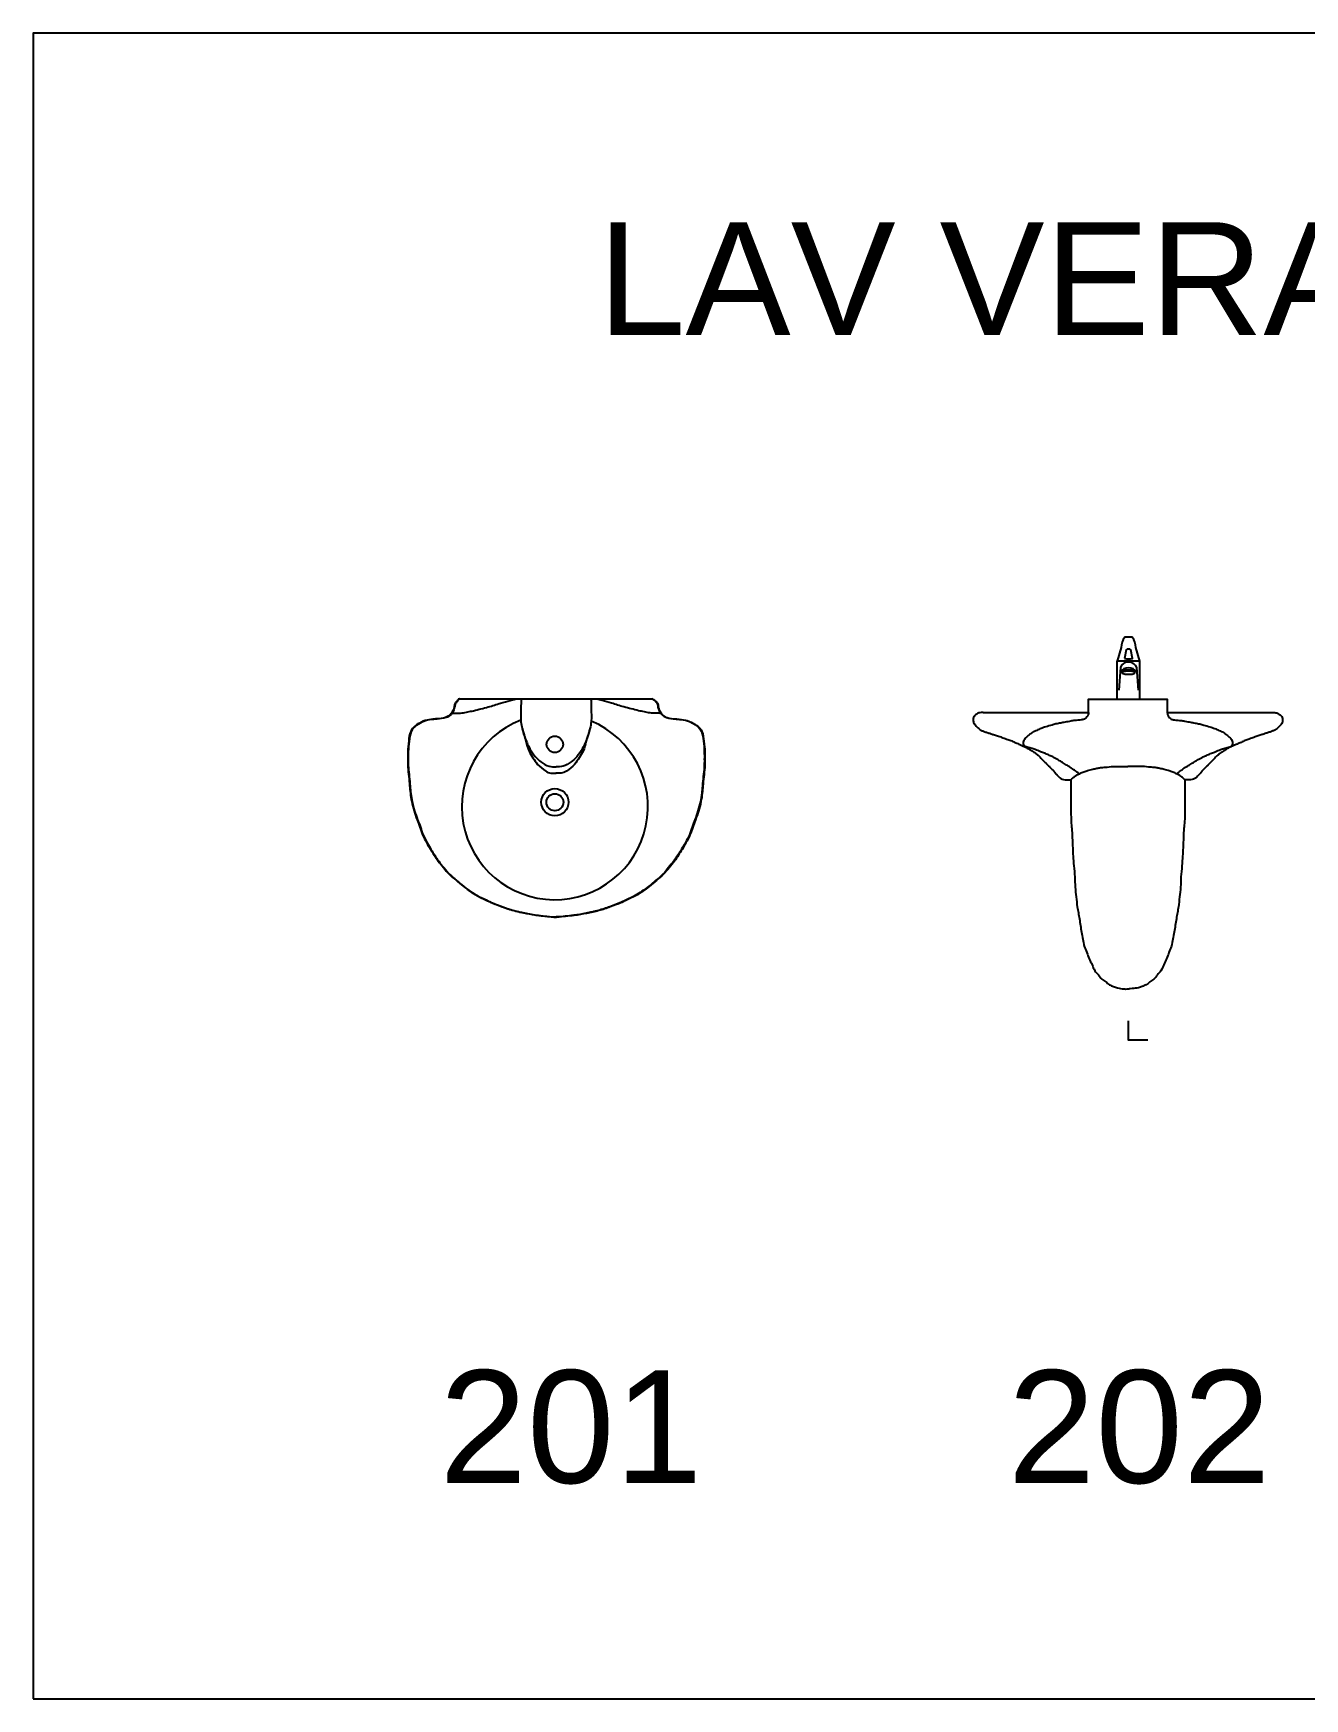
# Model space of a CAD drawing. Header units: inches. Extents: x 242965 to 445791, y 236206 to 423703.
# Drawn here: x 315433 to 318730, y 318983 to 323303 of the extents above; entities that cross this region are included whole.
import ezdxf

# ---------------------------------------------------------------- set-up
doc = ezdxf.new("R2010")
doc.units = ezdxf.units.IN
doc.header["$MEASUREMENT"] = 0
doc.layers.add('2', color=181, linetype='Continuous', lineweight=20)
doc.layers.add('HATCH', color=8, linetype='Continuous')
doc.layers.add('wc', color=144, linetype='Continuous')
doc.styles.add('Vni-Helve', font='')
doc.styles.get('Vni-Helve').set_extended_font_data('VNI-Helve')

# ---------------------------------------------------------------- blocks, each defined once
blk = doc.blocks.new('202')
at = {"layer": 'HATCH', "linetype": 'Continuous'}
blk.add_lwpolyline([(-376.8168801748543, 850.0000379167614), (-103.6048115236335, 850.0000379167614), (-103.6048115236335, 884.5793277112971), (-1.605647529126145, 884.5793277112971), (100.393516465374, 884.5793277112971), (100.393516465374, 850.0000379167614), (373.6055851165875, 850.0000379167614)], dxfattribs=at)
for points, knots in [([(-376.8168801748543, 850.0000379167614), (-378.6766081027818, 849.8879272612539), (-382.4528600839549, 849.6602820887347), (-387.485678830446, 849.1637316186388), (-391.5934904030728, 846.9472788921412), (-394.6964017082355, 844.7328780676762), (-398.1681587358617, 842.47397845448), (-400.8966241634771, 838.8818430411047), (-402.6464623691645, 833.937556884659), (-402.8623958848111, 828.3169657456456), (-401.7346242056883, 823.6862152115646), (-398.9290849743629, 818.570328423375), (-394.9004603620997, 814.4621245447634), (-390.9629115203497, 809.9088302479795), (-385.6603358242864, 806.013486118216), (-379.5360142343925, 802.3735101103666), (-371.9901647809893, 799.8599800045486), (-364.0689555815552, 797.2220526686579), (-355.870357187312, 794.4901453014463), (-346.7624498249497, 791.4616356029001), (-336.7523464269543, 788.1025980062841), (-325.2075304056634, 784.3608440575772), (-313.9739854239233, 780.200402501272), (-302.7195652206574, 776.1106444679608), (-292.5820032830597, 771.2195031953452), (-283.0915370494695, 767.3543301932223), (-274.5462049793641, 763.4166330135922), (-266.542253774569, 759.7981363798463), (-258.5089735546499, 755.2383938008134), (-249.9409313104115, 750.1777431234368), (-241.9388885640728, 744.757281800441), (-233.900517239781, 738.7261496412393), (-226.9944452282289, 731.9488823532738), (-220.7757703960669, 724.8837534258346), (-214.695970627974, 718.977043212828), (-208.9404112741977, 713.2020415082225), (-202.9070513192564, 707.1005639763898), (-196.5108539053326, 701.0310123348318), (-191.0167326806986, 694.4098370108113), (-186.4284366343054, 688.6933406202588), (-181.8655147364625, 684.4514718307182), (-176.3191930578178, 678.0868447234388), (-165.8867777758351, 675.1636306310247), (-156.2929059659655, 675.0605537867814), (-150.6892923237028, 675.5851473279763), (-149.1401562988322, 675.2836521049321)], [0, 0, 0, 0, 8.470187270794026, 17.19905421749592, 22.48559190731184, 29.36453812770139, 34.53102542824223, 41.13384589427164, 49.32578255648326, 58.11315731001935, 65.51356890048847, 72.91398049095758, 81.71505239625169, 90.94949594270227, 100.2642888028415, 111.322179821048, 123.0981131412013, 136.1430880827317, 149.1880189821838, 162.232949881636, 179.6262002470845, 197.0194506125331, 217.1991876150323, 233.8969671021184, 251.2208925969308, 268.1396058959765, 280.3037452188981, 293.8450896313287, 307.9042678356769, 322.1151474501088, 338.9167575354684, 351.6667476268241, 367.5796825042892, 382.6314872600057, 394.2955121370133, 405.959537014021, 419.5675870745908, 433.1756371351607, 445.8482402280445, 458.5208433209283, 466.2968455426508, 474.0728477643733, 496.4549896038076, 511.2692022874148, 519.5202004927164, 519.5202004927164, 519.5202004927164, 519.5202004927164]), ([(373.6055851165875, 850.0000379167614), (375.4653130445222, 849.8879272612539), (379.2415650256953, 849.6602820887347), (384.2743837721937, 849.1637316186388), (388.3821953448132, 846.9472788921412), (391.4851066499687, 844.7328780676762), (394.9568636776021, 842.47397845448), (397.6853291052175, 838.8818430411047), (399.4351673109049, 833.937556884659), (399.6511008265516, 828.3169657456456), (398.7110979161007, 823.6862152115646), (395.7177899161034, 818.570328423375), (391.6891653038401, 814.4621245447634), (387.7516164620902, 809.9088302479795), (382.4490407660269, 806.013486118216), (376.3247191761329, 802.3735101103666), (368.778869722737, 799.8599800045486), (360.8576605232956, 797.2220526686579), (352.6590621290525, 794.4901453014463), (343.5511547666974, 791.4616356029001), (333.5410513686948, 788.1025980062841), (321.9962353473966, 784.3608440575772), (310.7626903656637, 780.200402501272), (299.5082701624051, 776.1106444679608), (289.3707082248002, 771.2195031953452), (279.8802419912099, 767.3543301932223), (271.3349099211046, 763.4166330135922), (263.3309587163094, 759.7981363798463), (255.2976784963903, 755.2383938008134), (246.729636252152, 750.1777431234368), (238.7275935058133, 744.757281800441), (230.6892221815215, 738.7261496412393), (223.7831501699693, 731.9488823532738), (217.5644753378074, 724.8837534258346), (211.4846755697217, 718.977043212828), (205.7291162159381, 713.2020415082225), (199.6957562610041, 707.1005639763898), (193.2995588470731, 701.0310123348318), (187.8054376224391, 694.4098370108113), (183.2171415760531, 688.6933406202588), (178.6542196782029, 684.4514718307182), (173.1078979995582, 678.0868447234388), (162.6754827175755, 675.1636306310247), (153.0816109077059, 675.0605537867814), (147.4779972654505, 675.5851473279763), (145.9288612405799, 675.2836521049321)], [0, 0, 0, 0, 8.470187270794026, 17.19905421749592, 22.48559190731184, 29.36453812770139, 34.53102542824223, 41.13384589427164, 49.32578255648326, 58.11315731001935, 65.51356890048847, 72.91398049095758, 81.71505239625169, 90.94949594270227, 100.2642888028415, 111.322179821048, 123.0981131412013, 136.1430880827317, 149.1880189821838, 162.232949881636, 179.6262002470845, 197.0194506125331, 217.1991876150323, 233.8969671021184, 251.2208925969308, 268.1396058959765, 280.3037452188981, 293.8450896313287, 307.9042678356769, 322.1151474501088, 338.9167575354684, 351.6667476268241, 367.5796825042892, 382.6314872600057, 394.2955121370133, 405.959537014021, 419.5675870745908, 433.1756371351607, 445.8482402280445, 458.5208433209283, 466.2968455426508, 474.0728477643733, 496.4549896038076, 511.2692022874148, 519.5202004927164, 519.5202004927164, 519.5202004927164, 519.5202004927164]), ([(-149.1401562988322, 675.2836521049321), (-149.1467978558067, 665.5930935451033), (-148.9916134354862, 647.810407158744), (-149.5766547305102, 626.6928678313998), (-148.9879275564745, 605.8228961723216), (-149.3017373154362, 583.7177392815647), (-148.619584048909, 563.5216070762544), (-145.9233697384698, 541.7999111197569), (-145.6366950512966, 520.4924992591841), (-144.7859495376906, 498.2347018048167), (-143.5197984027473, 476.0691080626275), (-142.0418409783815, 450.8686028917145), (-138.4828521470772, 424.1892036938807), (-138.9373788796584, 397.0358553450351), (-135.1412656644607, 371.3852465768869), (-133.6359747459355, 349.0831938486081), (-129.963641848808, 330.4074677776225), (-127.1360588851021, 314.349055359984), (-124.500952772345, 297.6525032031641), (-122.0245591873609, 279.9496813905425), (-117.8634329715642, 262.238700350048), (-115.5398095310084, 243.9945161292708), (-107.8223222853412, 227.691899803438), (-102.3127034471836, 211.1254344439076), (-94.06974586989963, 195.9833893745381), (-88.7851924654824, 180.3520217525074), (-77.67557261346519, 169.7078855424916), (-70.18229659528879, 158.0200703053415), (-58.67885342739464, 151.5761579358368), (-49.94990080607386, 143.1938920028624), (-38.7977684124271, 139.1842868548993), (-27.35798183750012, 134.8101479675533), (-12.98149309969449, 132.6239274513937), (-6.415898938372266, 132.6239274513937), (2.019233723454818, 132.8582198269432)], [519.5202004927164, 519.5202004927164, 519.5202004927164, 519.5202004927164, 566.0920481383406, 588.9543214657066, 626.7874258118325, 657.0169900576627, 690.0233615736822, 717.9876299584918, 756.1321319154641, 786.4228514815075, 818.9091403370476, 856.7000852415147, 900.7615174082001, 940.6333212752652, 979.3278827155846, 1018.022444155904, 1041.743167141918, 1065.463890127932, 1091.895200862807, 1118.326511597682, 1146.353031882199, 1174.379552166716, 1200.920057317536, 1227.460562468357, 1253.280758554177, 1279.100954639997, 1300.571672125927, 1322.042389611857, 1340.741533840454, 1359.44067806905, 1375.535099953888, 1391.629521838725, 1416.382516454616, 1432.884512865204, 1432.884512865204, 1432.884512865204, 1432.884512865204]), ([(145.9288612405799, 675.2836521049321), (145.9355027975471, 665.5930935451033), (145.7803183772266, 647.810407158744), (146.3653596722506, 626.6928678313998), (145.7766324982149, 605.8228961723216), (146.0904422571766, 583.7177392815647), (145.4082889906495, 563.5216070762544), (142.7120746802102, 541.7999111197569), (142.425399993037, 520.4924992591841), (141.574654479431, 498.2347018048167), (140.3085033444804, 476.0691080626275), (138.8305459201219, 450.8686028917145), (135.2715570888176, 424.1892036938807), (135.7260838213988, 397.0358553450351), (131.9299706062011, 371.3852465768869), (130.4246796876687, 349.0831938486081), (126.7523467905485, 330.4074677776225), (123.9247638268425, 314.349055359984), (121.2896577140928, 297.6525032031641), (118.8132641291013, 279.9496813905425), (114.6521379133046, 262.238700350048), (112.3285144727561, 243.9945161292708), (104.6110272270889, 227.691899803438), (99.10140838891675, 211.1254344439076), (90.85845081164007, 195.9833893745381), (85.57389740722283, 180.3520217525074), (74.46427755520563, 169.7078855424916), (66.97100153702922, 158.0200703053415), (55.46755836913508, 151.5761579358368), (46.73860574781429, 143.1938920028624), (35.58647335416754, 139.6529004206823), (24.14668677923328, 134.8101479675533), (11.08143685492541, 134.0297393340734), (2.019233723454818, 132.8582198269432), (2.019233723454818, 132.8582198269432)], [519.5202004927164, 519.5202004927164, 519.5202004927164, 519.5202004927164, 566.0920481383406, 588.9543214657066, 626.7874258118325, 657.0169900576627, 690.0233615736822, 717.9876299584918, 756.1321319154641, 786.4228514815075, 818.9091403370476, 856.7000852415147, 900.7615174082001, 940.6333212752652, 979.3278827155846, 1018.022444155904, 1041.743167141918, 1065.463890127932, 1091.895200862807, 1118.326511597682, 1146.353031882199, 1174.379552166716, 1200.920057317536, 1227.460562468357, 1253.280758554177, 1279.100954639997, 1300.571672125927, 1322.042389611857, 1340.741533840454, 1359.44067806905, 1375.535099953888, 1391.629521838725, 1416.382516454616, 1432.884512865204, 1432.884512865204, 1432.884512865204, 1432.884512865204])]:
    blk.add_open_spline(points, degree=3, knots=knots, dxfattribs=at)
at = {"layer": 'wc'}
for points in [[(29.70207825713442, 983.1896457450639), (19.40958230452088, 1018.278475721148), (19.40958230452088, 1018.278475721163, 0.1397110954156599), (9.677423053806706, 1045.565973861347), (9.677423053770326, 1045.565973861405), (9.510187373962253e-05, 1045.565973861405), (-9.677232850081054, 1045.565973861405), (-9.677232850037399, 1045.565973861478, 0.1397110954156599), (-19.4093921007734, 1018.278475721221), (-19.4093921007734, 1018.278475721148), (-29.70188805338694, 983.1896457450639)], [(16.56903855968994, 953.064294003605, 0.2595220973891019), (15.88993082704837, 954.2845535995584), (15.88993082704837, 954.2845535995439, 0.07606388214390579), (11.76022493420169, 956.0465516738623), (11.76022493418714, 956.0465516738623, 0.03637589569246771), (6.906115239391511, 956.9234560851473), (6.906115239435167, 956.9234560851328, 0.02650736418211011), (0.1507218606129754, 957.2818432473869), (0.1507218605402159, 957.2818432473869, 0.02650736418211011), (-6.604671518369287, 956.9234560851182), (-6.604671518281975, 956.9234560851473, 0.03637589569246777), (-11.45878121308488, 956.0465516738623), (-11.45878121307032, 956.0465516738623, 0.07606388214416034), (-15.58848710592429, 954.2845535995439), (-15.58848710592429, 954.2845535995584, 0.259522097389102), (-16.26759483856586, 953.064294003605)]]:
    blk.add_lwpolyline(points, format="xyb", dxfattribs=at)
for points in [[(-10.04168881201622, 990.2188944848895, 0.1500000000009843), (10.0418790157637, 990.2188944848895), (10.04187901568366, 990.2188944847439), (6.358511266676942, 1012.378975663974), (6.35851126669877, 1012.378975664047, 0.3051389156776551), (-6.358321062929463, 1012.378975663974), (-10.04168881199439, 990.2188944847439)], [(-16.26759483788919, 953.0642940039106), (-16.26759483856586, 953.0642940035759, 0.2595220973891021), (-15.58848710592429, 951.8440344076225), (-15.58848710589518, 951.844034407608, 0.07606388214416034), (-11.45878121304122, 950.0820363332896), (-11.45878121312853, 950.0820363333332, 0.03637589569246777), (-6.604671518332907, 949.2051319220482), (-6.604671518303803, 949.2051319220482, 0.02650736418211011), (0.1507218606056995, 948.8467447597795), (0.1507218605474918, 948.846744759765, 0.02650736418211011), (6.906115239369683, 949.2051319220336), (6.906115239442443, 949.2051319220482, 0.03637589569246777), (11.76022493423807, 950.0820363333332), (11.76022493417986, 950.0820363333187, 0.07606388214416034), (15.88993082704837, 951.8440344076371), (15.88993082704837, 951.8440344076225, 0.259522097389102), (16.56903855968994, 953.0642940035759), (16.56903856634744, 953.0642940039106), (16.56903856634744, 955.7755756611878), (16.56903855968994, 955.7755756603292, 0.2595220973891019), (15.88993082704837, 956.9958352562826), (15.88993082704837, 956.9958352562971, 0.07606388214416045), (11.76022493417986, 958.757833330601), (11.76022493423807, 958.7578333305864, 0.03637589569246771), (6.906115239442443, 959.6347377418715), (6.906115239435167, 959.6347377418715, 0.02650736418211011), (0.1507218606129754, 959.9931249041256), (0.1507218605402159, 959.9931249041256, 0.02650736418211011), (-6.604671518369287, 959.634737741857), (-6.604671518332907, 959.6347377418715, 0.03637589569246777), (-11.45878121312853, 958.7578333305864), (-11.45878121304122, 958.7578333306155, 0.07606388214416034), (-15.58848710589518, 956.9958352562971), (-15.58848710592429, 956.9958352562826, 0.259522097389102), (-16.26759483856586, 955.7755756603292), (-16.26759483788919, 955.7755756611878)]]:
    blk.add_lwpolyline(points, format="xyb", close=True, dxfattribs=at)
at = {"layer": 'wc', "color": 7}
blk.add_lwpolyline([(-29.81509611157526, 946.301466824094), (-29.80019270778575, 884.5793277110351), (-29.80019270673802, 884.5793277112971), (9.510187373962253e-05, 884.5793277112971), (29.8003829104855, 884.5793277112971), (29.80038291153323, 884.5793277110351), (29.80038291153323, 948.7679227640328), (29.80038291153323, 983.1896457449475), (-29.82400311839592, 983.1896457449475)], close=True, dxfattribs=at)
for points in [[(-24.54203962940664, 907.6731316340592), (-20.14765732400701, 966.1913678184501), (-20.14765732402157, 966.1913678183919, -0.7412666816265334), (20.45427722243767, 966.1913678183919), (20.45427722242312, 966.1913678184501), (24.84865952780819, 907.6731316340592)], [(21.36421086524933, 954.0741445527383, 0.5580658395851984), (-21.05649379095848, 954.0887550629559)]]:
    blk.add_lwpolyline(points, format="xyb", dxfattribs=at)
blk.add_lwpolyline([(-376.8168801748543, 850.0000379167614), (-103.6048115236335, 850.0000379167614), (-103.6048115236335, 884.5793277112971), (-1.605647529126145, 884.5793277112971), (100.393516465374, 884.5793277112971), (100.393516465374, 850.0000379167614), (373.6055851165875, 850.0000379167614)], dxfattribs=at)
at = {"layer": 'wc'}
for points in [[(-376.8168801748543, 850.0000379167614), (-103.6048115236335, 850.0000379167614), (-103.6048115236335, 884.5793277112971), (-1.605647529126145, 884.5793277112971), (100.393516465374, 884.5793277112971), (100.393516465374, 850.0000379167614), (373.6055851165875, 850.0000379167614)], [(50, 0), (0, 0), (0, 50)]]:
    blk.add_lwpolyline(points, dxfattribs=at)
at = {"layer": 'wc', "color": 7}
for points, knots in [([(-376.8168801748543, 850.0000379167614), (-378.6766081027818, 849.8879272612539), (-382.4528600839549, 849.6602820887347), (-387.485678830446, 849.1637316186388), (-391.5934904030728, 846.9472788921412), (-394.6964017082355, 844.7328780676762), (-398.1681587358617, 842.47397845448), (-400.8966241634771, 838.8818430411047), (-402.6464623691645, 833.937556884659), (-402.8623958848111, 828.3169657456456), (-401.7346242056883, 823.6862152115646), (-398.9290849743629, 818.570328423375), (-394.9004603620997, 814.4621245447634), (-390.9629115203497, 809.9088302479795), (-385.6603358242864, 806.013486118216), (-379.5360142343925, 802.3735101103666), (-371.9901647809893, 799.8599800045486), (-364.0689555815552, 797.2220526686579), (-355.870357187312, 794.4901453014463), (-346.7624498249497, 791.4616356029001), (-336.7523464269543, 788.1025980062841), (-325.2075304056634, 784.3608440575772), (-313.9739854239233, 780.200402501272), (-302.7195652206574, 776.1106444679608), (-292.5820032830597, 771.2195031953452), (-283.0915370494695, 767.3543301932223), (-274.5462049793641, 763.4166330135922), (-266.542253774569, 759.7981363798463), (-258.5089735546499, 755.2383938008134), (-249.9409313104115, 750.1777431234368), (-241.9388885640728, 744.757281800441), (-233.900517239781, 738.7261496412393), (-226.9944452282289, 731.9488823532738), (-220.7757703960669, 724.8837534258346), (-214.695970627974, 718.977043212828), (-208.9404112741977, 713.2020415082225), (-202.9070513192564, 707.1005639763898), (-196.5108539053326, 701.0310123348318), (-191.0167326806986, 694.4098370108113), (-186.4284366343054, 688.6933406202588), (-181.8655147364625, 684.4514718307182), (-176.3191930578178, 678.0868447234388), (-165.8867777758351, 675.1636306310247), (-156.2929059659655, 675.0605537867814), (-150.6892923237028, 675.5851473279763), (-149.1401562988322, 675.2836521049321)], [0, 0, 0, 0, 8.470187270794026, 17.19905421749592, 22.48559190731184, 29.36453812770139, 34.53102542824223, 41.13384589427164, 49.32578255648326, 58.11315731001935, 65.51356890048847, 72.91398049095758, 81.71505239625169, 90.94949594270227, 100.2642888028415, 111.322179821048, 123.0981131412013, 136.1430880827317, 149.1880189821838, 162.232949881636, 179.6262002470845, 197.0194506125331, 217.1991876150323, 233.8969671021184, 251.2208925969308, 268.1396058959765, 280.3037452188981, 293.8450896313287, 307.9042678356769, 322.1151474501088, 338.9167575354684, 351.6667476268241, 367.5796825042892, 382.6314872600057, 394.2955121370133, 405.959537014021, 419.5675870745908, 433.1756371351607, 445.8482402280445, 458.5208433209283, 466.2968455426508, 474.0728477643733, 496.4549896038076, 511.2692022874148, 519.5202004927164, 519.5202004927164, 519.5202004927164, 519.5202004927164]), ([(373.6055851165875, 850.0000379167614), (375.4653130445222, 849.8879272612539), (379.2415650256953, 849.6602820887347), (384.2743837721937, 849.1637316186388), (388.3821953448132, 846.9472788921412), (391.4851066499687, 844.7328780676762), (394.9568636776021, 842.47397845448), (397.6853291052175, 838.8818430411047), (399.4351673109049, 833.937556884659), (399.6511008265516, 828.3169657456456), (398.7110979161007, 823.6862152115646), (395.7177899161034, 818.570328423375), (391.6891653038401, 814.4621245447634), (387.7516164620902, 809.9088302479795), (382.4490407660269, 806.013486118216), (376.3247191761329, 802.3735101103666), (368.778869722737, 799.8599800045486), (360.8576605232956, 797.2220526686579), (352.6590621290525, 794.4901453014463), (343.5511547666974, 791.4616356029001), (333.5410513686948, 788.1025980062841), (321.9962353473966, 784.3608440575772), (310.7626903656637, 780.200402501272), (299.5082701624051, 776.1106444679608), (289.3707082248002, 771.2195031953452), (279.8802419912099, 767.3543301932223), (271.3349099211046, 763.4166330135922), (263.3309587163094, 759.7981363798463), (255.2976784963903, 755.2383938008134), (246.729636252152, 750.1777431234368), (238.7275935058133, 744.757281800441), (230.6892221815215, 738.7261496412393), (223.7831501699693, 731.9488823532738), (217.5644753378074, 724.8837534258346), (211.4846755697217, 718.977043212828), (205.7291162159381, 713.2020415082225), (199.6957562610041, 707.1005639763898), (193.2995588470731, 701.0310123348318), (187.8054376224391, 694.4098370108113), (183.2171415760531, 688.6933406202588), (178.6542196782029, 684.4514718307182), (173.1078979995582, 678.0868447234388), (162.6754827175755, 675.1636306310247), (153.0816109077059, 675.0605537867814), (147.4779972654505, 675.5851473279763), (145.9288612405799, 675.2836521049321)], [0, 0, 0, 0, 8.470187270794026, 17.19905421749592, 22.48559190731184, 29.36453812770139, 34.53102542824223, 41.13384589427164, 49.32578255648326, 58.11315731001935, 65.51356890048847, 72.91398049095758, 81.71505239625169, 90.94949594270227, 100.2642888028415, 111.322179821048, 123.0981131412013, 136.1430880827317, 149.1880189821838, 162.232949881636, 179.6262002470845, 197.0194506125331, 217.1991876150323, 233.8969671021184, 251.2208925969308, 268.1396058959765, 280.3037452188981, 293.8450896313287, 307.9042678356769, 322.1151474501088, 338.9167575354684, 351.6667476268241, 367.5796825042892, 382.6314872600057, 394.2955121370133, 405.959537014021, 419.5675870745908, 433.1756371351607, 445.8482402280445, 458.5208433209283, 466.2968455426508, 474.0728477643733, 496.4549896038076, 511.2692022874148, 519.5202004927164, 519.5202004927164, 519.5202004927164, 519.5202004927164]), ([(-149.1401562988322, 675.2836521049321), (-149.1467978558067, 665.5930935451033), (-148.9916134354862, 647.810407158744), (-149.5766547305102, 626.6928678313998), (-148.9879275564745, 605.8228961723216), (-149.3017373154362, 583.7177392815647), (-148.619584048909, 563.5216070762544), (-145.9233697384698, 541.7999111197569), (-145.6366950512966, 520.4924992591841), (-144.7859495376906, 498.2347018048167), (-143.5197984027473, 476.0691080626275), (-142.0418409783815, 450.8686028917145), (-138.4828521470772, 424.1892036938807), (-138.9373788796584, 397.0358553450351), (-135.1412656644607, 371.3852465768869), (-133.6359747459355, 349.0831938486081), (-129.963641848808, 330.4074677776225), (-127.1360588851021, 314.349055359984), (-124.500952772345, 297.6525032031641), (-122.0245591873609, 279.9496813905425), (-117.8634329715642, 262.238700350048), (-115.5398095310084, 243.9945161292708), (-107.8223222853412, 227.691899803438), (-102.3127034471836, 211.1254344439076), (-94.06974586989963, 195.9833893745381), (-88.7851924654824, 180.3520217525074), (-77.67557261346519, 169.7078855424916), (-70.18229659528879, 158.0200703053415), (-58.67885342739464, 151.5761579358368), (-49.94990080607386, 143.1938920028624), (-38.7977684124271, 139.1842868548993), (-27.35798183750012, 134.8101479675533), (-12.98149309969449, 132.6239274513937), (-6.415898938372266, 132.6239274513937), (2.019233723454818, 132.8582198269432)], [519.5202004927164, 519.5202004927164, 519.5202004927164, 519.5202004927164, 566.0920481383406, 588.9543214657066, 626.7874258118325, 657.0169900576627, 690.0233615736822, 717.9876299584918, 756.1321319154641, 786.4228514815075, 818.9091403370476, 856.7000852415147, 900.7615174082001, 940.6333212752652, 979.3278827155846, 1018.022444155904, 1041.743167141918, 1065.463890127932, 1091.895200862807, 1118.326511597682, 1146.353031882199, 1174.379552166716, 1200.920057317536, 1227.460562468357, 1253.280758554177, 1279.100954639997, 1300.571672125927, 1322.042389611857, 1340.741533840454, 1359.44067806905, 1375.535099953888, 1391.629521838725, 1416.382516454616, 1432.884512865204, 1432.884512865204, 1432.884512865204, 1432.884512865204]), ([(145.9288612405799, 675.2836521049321), (145.9355027975471, 665.5930935451033), (145.7803183772266, 647.810407158744), (146.3653596722506, 626.6928678313998), (145.7766324982149, 605.8228961723216), (146.0904422571766, 583.7177392815647), (145.4082889906495, 563.5216070762544), (142.7120746802102, 541.7999111197569), (142.425399993037, 520.4924992591841), (141.574654479431, 498.2347018048167), (140.3085033444804, 476.0691080626275), (138.8305459201219, 450.8686028917145), (135.2715570888176, 424.1892036938807), (135.7260838213988, 397.0358553450351), (131.9299706062011, 371.3852465768869), (130.4246796876687, 349.0831938486081), (126.7523467905485, 330.4074677776225), (123.9247638268425, 314.349055359984), (121.2896577140928, 297.6525032031641), (118.8132641291013, 279.9496813905425), (114.6521379133046, 262.238700350048), (112.3285144727561, 243.9945161292708), (104.6110272270889, 227.691899803438), (99.10140838891675, 211.1254344439076), (90.85845081164007, 195.9833893745381), (85.57389740722283, 180.3520217525074), (74.46427755520563, 169.7078855424916), (66.97100153702922, 158.0200703053415), (55.46755836913508, 151.5761579358368), (46.73860574781429, 143.1938920028624), (35.58647335416754, 139.6529004206823), (24.14668677923328, 134.8101479675533), (11.08143685492541, 134.0297393340734), (2.019233723454818, 132.8582198269432), (2.019233723454818, 132.8582198269432)], [519.5202004927164, 519.5202004927164, 519.5202004927164, 519.5202004927164, 566.0920481383406, 588.9543214657066, 626.7874258118325, 657.0169900576627, 690.0233615736822, 717.9876299584918, 756.1321319154641, 786.4228514815075, 818.9091403370476, 856.7000852415147, 900.7615174082001, 940.6333212752652, 979.3278827155846, 1018.022444155904, 1041.743167141918, 1065.463890127932, 1091.895200862807, 1118.326511597682, 1146.353031882199, 1174.379552166716, 1200.920057317536, 1227.460562468357, 1253.280758554177, 1279.100954639997, 1300.571672125927, 1322.042389611857, 1340.741533840454, 1359.44067806905, 1375.535099953888, 1391.629521838725, 1416.382516454616, 1432.884512865204, 1432.884512865204, 1432.884512865204, 1432.884512865204])]:
    blk.add_open_spline(points, degree=3, knots=knots, dxfattribs=at)
at = {"layer": 'wc'}
for points, knots in [([(-376.8168801748543, 850.0000379167614), (-378.6766081027818, 849.8879272612539), (-382.4528600839549, 849.6602820887347), (-387.485678830446, 849.1637316186388), (-391.5934904030728, 846.9472788921412), (-394.6964017082355, 844.7328780676762), (-398.1681587358617, 842.47397845448), (-400.8966241634771, 838.8818430411047), (-402.6464623691645, 833.937556884659), (-402.8623958848111, 828.3169657456456), (-401.7346242056883, 823.6862152115646), (-398.9290849743629, 818.570328423375), (-394.9004603620997, 814.4621245447634), (-390.9629115203497, 809.9088302479795), (-385.6603358242864, 806.013486118216), (-379.5360142343925, 802.3735101103666), (-371.9901647809893, 799.8599800045486), (-364.0689555815552, 797.2220526686579), (-355.870357187312, 794.4901453014463), (-346.7624498249497, 791.4616356029001), (-336.7523464269543, 788.1025980062841), (-325.2075304056634, 784.3608440575772), (-313.9739854239233, 780.200402501272), (-302.7195652206574, 776.1106444679608), (-292.5820032830597, 771.2195031953452), (-283.0915370494695, 767.3543301932223), (-274.5462049793641, 763.4166330135922), (-266.542253774569, 759.7981363798463), (-258.5089735546499, 755.2383938008134), (-249.9409313104115, 750.1777431234368), (-241.9388885640728, 744.757281800441), (-233.900517239781, 738.7261496412393), (-226.9944452282289, 731.9488823532738), (-220.7757703960669, 724.8837534258346), (-214.695970627974, 718.977043212828), (-208.9404112741977, 713.2020415082225), (-202.9070513192564, 707.1005639763898), (-196.5108539053326, 701.0310123348318), (-191.0167326806986, 694.4098370108113), (-186.4284366343054, 688.6933406202588), (-181.8655147364625, 684.4514718307182), (-176.3191930578178, 678.0868447234388), (-165.8867777758351, 675.1636306310247), (-156.2929059659655, 675.0605537867814), (-150.6892923237028, 675.5851473279763), (-149.1401562988322, 675.2836521049321)], [0, 0, 0, 0, 8.470187270794026, 17.19905421749592, 22.48559190731184, 29.36453812770139, 34.53102542824223, 41.13384589427164, 49.32578255648326, 58.11315731001935, 65.51356890048847, 72.91398049095758, 81.71505239625169, 90.94949594270227, 100.2642888028415, 111.322179821048, 123.0981131412013, 136.1430880827317, 149.1880189821838, 162.232949881636, 179.6262002470845, 197.0194506125331, 217.1991876150323, 233.8969671021184, 251.2208925969308, 268.1396058959765, 280.3037452188981, 293.8450896313287, 307.9042678356769, 322.1151474501088, 338.9167575354684, 351.6667476268241, 367.5796825042892, 382.6314872600057, 394.2955121370133, 405.959537014021, 419.5675870745908, 433.1756371351607, 445.8482402280445, 458.5208433209283, 466.2968455426508, 474.0728477643733, 496.4549896038076, 511.2692022874148, 519.5202004927164, 519.5202004927164, 519.5202004927164, 519.5202004927164]), ([(373.6055851165875, 850.0000379167614), (375.4653130445222, 849.8879272612539), (379.2415650256953, 849.6602820887347), (384.2743837721937, 849.1637316186388), (388.3821953448132, 846.9472788921412), (391.4851066499687, 844.7328780676762), (394.9568636776021, 842.47397845448), (397.6853291052175, 838.8818430411047), (399.4351673109049, 833.937556884659), (399.6511008265516, 828.3169657456456), (398.7110979161007, 823.6862152115646), (395.7177899161034, 818.570328423375), (391.6891653038401, 814.4621245447634), (387.7516164620902, 809.9088302479795), (382.4490407660269, 806.013486118216), (376.3247191761329, 802.3735101103666), (368.778869722737, 799.8599800045486), (360.8576605232956, 797.2220526686579), (352.6590621290525, 794.4901453014463), (343.5511547666974, 791.4616356029001), (333.5410513686948, 788.1025980062841), (321.9962353473966, 784.3608440575772), (310.7626903656637, 780.200402501272), (299.5082701624051, 776.1106444679608), (289.3707082248002, 771.2195031953452), (279.8802419912099, 767.3543301932223), (271.3349099211046, 763.4166330135922), (263.3309587163094, 759.7981363798463), (255.2976784963903, 755.2383938008134), (246.729636252152, 750.1777431234368), (238.7275935058133, 744.757281800441), (230.6892221815215, 738.7261496412393), (223.7831501699693, 731.9488823532738), (217.5644753378074, 724.8837534258346), (211.4846755697217, 718.977043212828), (205.7291162159381, 713.2020415082225), (199.6957562610041, 707.1005639763898), (193.2995588470731, 701.0310123348318), (187.8054376224391, 694.4098370108113), (183.2171415760531, 688.6933406202588), (178.6542196782029, 684.4514718307182), (173.1078979995582, 678.0868447234388), (162.6754827175755, 675.1636306310247), (153.0816109077059, 675.0605537867814), (147.4779972654505, 675.5851473279763), (145.9288612405799, 675.2836521049321)], [0, 0, 0, 0, 8.470187270794026, 17.19905421749592, 22.48559190731184, 29.36453812770139, 34.53102542824223, 41.13384589427164, 49.32578255648326, 58.11315731001935, 65.51356890048847, 72.91398049095758, 81.71505239625169, 90.94949594270227, 100.2642888028415, 111.322179821048, 123.0981131412013, 136.1430880827317, 149.1880189821838, 162.232949881636, 179.6262002470845, 197.0194506125331, 217.1991876150323, 233.8969671021184, 251.2208925969308, 268.1396058959765, 280.3037452188981, 293.8450896313287, 307.9042678356769, 322.1151474501088, 338.9167575354684, 351.6667476268241, 367.5796825042892, 382.6314872600057, 394.2955121370133, 405.959537014021, 419.5675870745908, 433.1756371351607, 445.8482402280445, 458.5208433209283, 466.2968455426508, 474.0728477643733, 496.4549896038076, 511.2692022874148, 519.5202004927164, 519.5202004927164, 519.5202004927164, 519.5202004927164]), ([(-128.2242621686673, 690.5874357986031), (-129.9942630286241, 692.2111133854196), (-134.3725552889518, 696.0939767736709), (-143.214985741899, 702.2190573080588), (-152.5468384254491, 709.33872001071), (-164.090983908136, 714.8426723853627), (-173.5071772400624, 721.5003613044973), (-182.7981208294223, 727.2844187778246), (-190.8515402671183, 731.7370421373053), (-198.9664715766266, 735.689726835757), (-208.0569691167912, 739.8571742968343), (-217.9456197794207, 744.4410659035348), (-229.5350859788959, 748.234645841294), (-240.7049888091278, 753.689833984783), (-253.4045244689914, 757.2818663957005), (-262.8343924346482, 760.0832090062613), (-268.5151682327269, 761.5665572128346), (-269.9191528182782, 761.9331617209245)], [5.683325896091381, 5.683325896091381, 5.683325896091381, 5.683325896091381, 16.55340653699204, 32.19398737348482, 54.36690522686677, 69.52746695033187, 89.90631479800075, 106.4904646725975, 119.0990216405529, 131.5719413282961, 147.3674458382767, 164.4142828580642, 180.8888370548025, 202.5272101435073, 220.5201008542188, 240.5416380848665, 247.1143062966387, 247.1143062966387, 247.1143062966387, 247.1143062966387]), ([(125.0129671104078, 690.5874357986031), (126.7829679703646, 692.2111133854196), (131.1612602306923, 696.0939767736709), (140.0036906836467, 702.2190573080588), (149.3355433671823, 709.33872001071), (160.8796888498764, 714.8426723853627), (170.2958821818029, 721.5003613044973), (179.58682577117, 727.2844187778246), (187.6402452088587, 731.7370421373053), (195.7551765183671, 735.689726835757), (204.8456740585389, 739.8571742968343), (214.7343247211684, 744.4410659035348), (226.3237909206364, 748.234645841294), (237.4936937508683, 753.689833984783), (250.1932294107319, 757.2818663957005), (259.6230973763886, 760.0832090062613), (265.30387317446, 761.5665572128346), (266.7078577600187, 761.9331617209245)], [5.683325896091381, 5.683325896091381, 5.683325896091381, 5.683325896091381, 16.55340653699204, 32.19398737348482, 54.36690522686677, 69.52746695033187, 89.90631479800075, 106.4904646725975, 119.0990216405529, 131.5719413282961, 147.3674458382767, 164.4142828580642, 180.8888370548025, 202.5272101435073, 220.5201008542188, 240.5416380848665, 247.1143062966387, 247.1143062966387, 247.1143062966387, 247.1143062966387]), ([(-149.1401562988322, 675.2836521049321), (-149.1467978558067, 665.5930935451033), (-148.9916134354862, 647.810407158744), (-149.5766547305102, 626.6928678313998), (-148.9879275564745, 605.8228961723216), (-149.3017373154362, 583.7177392815647), (-148.619584048909, 563.5216070762544), (-145.9233697384698, 541.7999111197569), (-145.6366950512966, 520.4924992591841), (-144.7859495376906, 498.2347018048167), (-143.5197984027473, 476.0691080626275), (-142.0418409783815, 450.8686028917145), (-138.4828521470772, 424.1892036938807), (-138.9373788796584, 397.0358553450351), (-135.1412656644607, 371.3852465768869), (-133.6359747459355, 349.0831938486081), (-129.963641848808, 330.4074677776225), (-127.1360588851021, 314.349055359984), (-124.500952772345, 297.6525032031641), (-122.0245591873609, 279.9496813905425), (-117.8634329715642, 262.238700350048), (-115.5398095310084, 243.9945161292708), (-107.8223222853412, 227.691899803438), (-102.3127034471836, 211.1254344439076), (-94.06974586989963, 195.9833893745381), (-88.7851924654824, 180.3520217525074), (-77.67557261346519, 169.7078855424916), (-70.18229659528879, 158.0200703053415), (-58.67885342739464, 151.5761579358368), (-49.94990080607386, 143.1938920028624), (-38.7977684124271, 139.1842868548993), (-27.35798183750012, 134.8101479675533), (-12.98149309969449, 132.6239274513937), (-6.415898938372266, 132.6239274513937), (2.019233723454818, 132.8582198269432)], [519.5202004927164, 519.5202004927164, 519.5202004927164, 519.5202004927164, 566.0920481383406, 588.9543214657066, 626.7874258118325, 657.0169900576627, 690.0233615736822, 717.9876299584918, 756.1321319154641, 786.4228514815075, 818.9091403370476, 856.7000852415147, 900.7615174082001, 940.6333212752652, 979.3278827155846, 1018.022444155904, 1041.743167141918, 1065.463890127932, 1091.895200862807, 1118.326511597682, 1146.353031882199, 1174.379552166716, 1200.920057317536, 1227.460562468357, 1253.280758554177, 1279.100954639997, 1300.571672125927, 1322.042389611857, 1340.741533840454, 1359.44067806905, 1375.535099953888, 1391.629521838725, 1416.382516454616, 1432.884512865204, 1432.884512865204, 1432.884512865204, 1432.884512865204]), ([(145.9288612405799, 675.2836521049321), (145.9355027975471, 665.5930935451033), (145.7803183772266, 647.810407158744), (146.3653596722506, 626.6928678313998), (145.7766324982149, 605.8228961723216), (146.0904422571766, 583.7177392815647), (145.4082889906495, 563.5216070762544), (142.7120746802102, 541.7999111197569), (142.425399993037, 520.4924992591841), (141.574654479431, 498.2347018048167), (140.3085033444804, 476.0691080626275), (138.8305459201219, 450.8686028917145), (135.2715570888176, 424.1892036938807), (135.7260838213988, 397.0358553450351), (131.9299706062011, 371.3852465768869), (130.4246796876687, 349.0831938486081), (126.7523467905485, 330.4074677776225), (123.9247638268425, 314.349055359984), (121.2896577140928, 297.6525032031641), (118.8132641291013, 279.9496813905425), (114.6521379133046, 262.238700350048), (112.3285144727561, 243.9945161292708), (104.6110272270889, 227.691899803438), (99.10140838891675, 211.1254344439076), (90.85845081164007, 195.9833893745381), (85.57389740722283, 180.3520217525074), (74.46427755520563, 169.7078855424916), (66.97100153702922, 158.0200703053415), (55.46755836913508, 151.5761579358368), (46.73860574781429, 143.1938920028624), (35.58647335416754, 139.6529004206823), (24.14668677923328, 134.8101479675533), (11.08143685492541, 134.0297393340734), (2.019233723454818, 132.8582198269432), (2.019233723454818, 132.8582198269432)], [519.5202004927164, 519.5202004927164, 519.5202004927164, 519.5202004927164, 566.0920481383406, 588.9543214657066, 626.7874258118325, 657.0169900576627, 690.0233615736822, 717.9876299584918, 756.1321319154641, 786.4228514815075, 818.9091403370476, 856.7000852415147, 900.7615174082001, 940.6333212752652, 979.3278827155846, 1018.022444155904, 1041.743167141918, 1065.463890127932, 1091.895200862807, 1118.326511597682, 1146.353031882199, 1174.379552166716, 1200.920057317536, 1227.460562468357, 1253.280758554177, 1279.100954639997, 1300.571672125927, 1322.042389611857, 1340.741533840454, 1359.44067806905, 1375.535099953888, 1391.629521838725, 1416.382516454616, 1432.884512865204, 1432.884512865204, 1432.884512865204, 1432.884512865204])]:
    blk.add_open_spline(points, degree=3, knots=knots, dxfattribs=at)
for points in [[(-103.6048115236335, 850.0000379167614), (-104.5155350230343, 844.5401553624542), (-107.7328505029582, 838.2117399359413), (-111.9273050519623, 834.3000283199362), (-116.401431413964, 831.7853401012544), (-119.9975231897843, 830.890427365608), (-131.5015300549931, 829.550068087905), (-139.1223794105535, 829.0704617117153), (-149.3979317287012, 827.5942122799024), (-164.6221704091804, 824.5205619843473), (-175.6832943875925, 822.5648358425242), (-187.9870899959496, 820.0501764385263), (-198.3183431844591, 817.2407137761329), (-214.2724526548263, 812.5061405971646), (-226.8558681890281, 808.3150127758126), (-237.4787272382164, 803.5910001866578), (-249.7856879635656, 797.6974851197738), (-257.5142810147881, 791.7612378437043), (-266.8431779726088, 784.0064368343446), (-272.1562159992754, 775.6241811916407), (-272.1562159992754, 765.8448733369296), (-269.9191528182782, 761.9331617209245)], [(100.393516465374, 850.0000379167614), (101.3042399647748, 844.5401553624542), (104.5215554446913, 838.2117399359413), (108.7160099937028, 834.3000283199362), (113.1901363557045, 831.7853401012544), (116.786228131532, 830.890427365608), (128.2902349967335, 829.550068087905), (135.911084352294, 829.0704617117153), (146.1866366704417, 827.5942122799024), (161.4108753509208, 824.5205619843473), (172.4719993293329, 822.5648358425242), (184.7757949376828, 820.0501764385263), (195.1070481261995, 817.2407137761329), (211.061157596574, 812.5061405971646), (223.6445731307685, 808.3150127758126), (234.2674321799568, 803.5910001866578), (246.5743929052987, 797.6974851197738), (254.3029859565286, 791.7612378437043), (263.631882914342, 784.0064368343446), (268.9449209410232, 775.6241811916407), (268.9449209410232, 765.8448733369296), (266.7078577600187, 761.9331617209245)], [(-149.1401562988322, 675.2836521049321), (-144.5866166326014, 679.8335662396712), (-138.8809224937067, 684.4700397516135), (-133.0566402418917, 688.0726848296617), (-125.2908959813794, 691.9524697512679), (-115.8610784899283, 695.8322258581757), (-105.8765353300696, 699.7120107797964), (-92.84118259898969, 703.0375448289851), (-82.0246287672635, 705.254548318655), (-72.31747438518505, 706.9173009358929), (-59.89086186006898, 708.0429762455751), (-40.14509789342992, 709.6885841126787), (-23.46259641733195, 709.8629418994678), (-12.53412197322905, 709.8629418994678), (-1.605647529126145, 710.1990366317623)], [(145.9288612405799, 675.2836521049321), (141.3753215743418, 679.8335662396712), (135.6696274354472, 684.4700397516135), (129.8453451836394, 688.0726848296617), (122.0796009231199, 691.9524697512679), (112.6497834316688, 695.8322258581757), (102.66524027181, 699.7120107797964), (89.62988754073012, 703.0375448289851), (78.81333370899665, 705.254548318655), (69.10617932692548, 706.9173009358929), (56.67956680180214, 708.0429762455751), (36.93380283517035, 709.6885841126787), (20.25130135907239, 709.8629418994678), (9.322826914969482, 709.8629418994678), (-1.605647529126145, 710.1990366317623)]]:
    blk.add_spline(points, degree=3, dxfattribs=at)
blk = doc.blocks.new('201')
at = {"layer": 'HATCH', "linetype": 'Continuous'}
blk.add_lwpolyline([(251.3187618744851, 0), (-251.3187618744632, 0), (-254.2523709113229, -2.866865905845771)], dxfattribs=at)
for points in [[(251.3187618744851, 0), (257.528863749867, -4.010872005645069), (259.8266583936784, -7.214220380687038), (264.5139932195598, -12.08044815152243), (265.4840417266823, -24.52498855329759), (269.0776633116329, -31.54043822502717), (275.8353452485098, -42.18630535090051), (290.0430354287819, -50.34402894909726), (306.3886648684056, -51.21992561098887), (324.2199912458454, -52.74196155816026), (340.9849131313458, -55.19853243217221), (356.5120017419686, -62.92166167628602), (369.1069042566232, -71.11807851701451), (380.7309476064547, -84.30043973233842), (384.0547656246927, -114.2475009856862), (385.9346439111905, -133.3445749392704), (385.6213222985243, -155.5723312571499), (385.9346439111905, -178.4262183402461), (382.7043340047385, -201.3097857937246), (381.0139537863142, -224.365771782017), (379.3354134353067, -244.2013123011711), (375.781916767497, -267.5734131013596), (369.3993617435262, -290.6437199294305), (362.2235564415605, -311.7987676123739), (353.9179867799685, -331.9210577999038), (348.3375081060149, -351.5856244208699), (332.6908338845824, -380.3055028145172), (320.7259772155594, -399.7329078349576), (306.7963105908129, -421.1684073592623), (293.096016313466, -437.0510434372409), (278.4350594523276, -455.7222668366594), (260.262665782313, -469.8582407746144), (242.9543831721967, -485.6618212419125), (223.5114846613578, -499.1115609838889), (207.3933602258621, -510.2393456476566), (182.3822802260765, -521.5277843744116), (164.6718749951469, -530.0739841679315), (141.3975829869305, -538.7948670249752), (110.2266818849312, -549.5921695878351), (79.05578078293183, -555.8214001669112), (50.37846601496858, -561.1306504767854), (25.20899268364155, -563.4574257151544), (10.81565874223452, -565.2094479819352), (1.248677327486803, -565.355498359073)], [(-254.2523709113157, -2.866865905831219), (-255.0315090949007, -4.010872005645069), (-257.329303738712, -7.214220380687038), (-262.0166385645862, -12.08044815152243), (-262.9866870717087, -24.52498855329759), (-266.5803086566593, -31.54043822502717), (-273.3379905935435, -42.18630535090051), (-287.5456807738083, -50.34402894909726), (-303.8913102134393, -51.21992561098887), (-321.7226365908864, -52.74196155816026), (-338.4875584763795, -55.19853243217221), (-354.0146470870022, -62.92166167628602), (-366.6095496016569, -71.11807851701451), (-378.2335929514884, -84.30043973233842), (-381.5574109697263, -114.2475009856862), (-383.4372892562242, -133.3445749392704), (-383.1239676435653, -155.5723312571499), (-383.4372892562242, -178.4262183402461), (-380.2069793497794, -201.3097857937246), (-378.5165991313552, -224.365771782017), (-376.8380587803404, -244.2013123011711), (-373.2845621125307, -267.5734131013596), (-366.9020070885599, -290.6437199294305), (-359.7262017865942, -311.7987676123739), (-351.4206321249949, -331.9210577999038), (-345.8401534510485, -351.5856244208699), (-330.1934792296161, -380.3055028145172), (-318.2286225605931, -399.7329078349576), (-304.2989559358466, -421.1684073592623), (-290.5986616584996, -437.0510434372409), (-275.9377047973612, -455.7222668366594), (-257.7653111273466, -469.8582407746144), (-240.4570285172304, -485.6618212419125), (-221.0141300063915, -499.1115609838889), (-204.8960055708958, -510.2393456476566), (-179.8849255711102, -521.5277843744116), (-162.1745203401806, -530.0739841679315), (-138.9002283319569, -538.7948670249752), (-107.7293272299648, -549.5921695878351), (-76.5584261279655, -555.8214001669112), (-47.88111135999497, -561.1306504767854), (-22.71163802867522, -563.4574257151544), (-8.318304087268189, -565.2094479819352), (1.248677327486803, -565.355498359073)]]:
    blk.add_open_spline(points, degree=3, knots=[5.280801965195645, 5.280801965195645, 5.280801965195645, 5.280801965195645, 11.63002404128614, 23.26004808256931, 34.66160528650909, 57.12201551771456, 68.7520338937991, 92.01921486901058, 128.1013665353906, 142.7137479820156, 174.0447603313686, 205.0791805180864, 219.9515901388724, 245.1462866999032, 277.5553315021533, 322.8176854535108, 355.1059986411876, 387.3943118288643, 424.7941034887479, 462.1938951486387, 493.2095935595592, 524.2252919704872, 561.4531177883875, 598.6809436062916, 629.8247859436173, 660.9686282809429, 691.398111449492, 752.2570777865902, 782.6865609551362, 816.9784712856487, 851.2703816161577, 887.0901935132543, 922.9100054103533, 955.1744246886104, 987.4388439668683, 1020.701798579106, 1053.964753191368, 1100.422062723014, 1146.879372254685, 1195.956593969805, 1245.033815684923, 1279.074274720195, 1311.368517009021, 1311.368517009021, 1311.368517009021, 1311.368517009021], dxfattribs=at)
at = {"layer": 'wc'}
for points in [[(250.0700845469983, 0.3749216453870758), (0, 0), (-250.0700845470055, 0.3749216453870758), (-250.0700845469983, 0.3749216453870758, 0.2485339821685592), (-255.5010482387879, -2.491944260458695)], [(-91.44927244731662, -54.32856679265387, 5.085338553306608), (91.27735575152474, -56.806437065301)]]:
    blk.add_lwpolyline(points, format="xyb", dxfattribs=at)
at = {"layer": 'wc', "color": 7}
blk.add_lwpolyline([(251.3187618744778, 0), (-251.3187618744705, 0), (-254.2523709113302, -2.866865905845771)], dxfattribs=at)
at = {"layer": 'wc'}
for centre, radius in [((-3.114346234455297, -117.3439572583447), 21.2736866654329), ((-3.114346234455297, -267.4825082775496), 35.22284800026007), ((-3.114346234455297, -267.4825082775496), 22.09887789087715)]:
    blk.add_circle(centre, radius, dxfattribs=at)
for points in [[(-273.488146572643, -37.26291941841191), (-258.6506232399333, -36.53240001907398), (-243.8130999072309, -35.80188061975059), (-228.9289286108979, -32.95673430737224), (-214.0447573145648, -30.1115879949939), (-194.8813108315226, -25.24518511282804), (-175.7178643484876, -20.37878223067673), (-159.728890391707, -15.44235601255787), (-143.7399164348826, -10.50592979442445), (-119.2390399698488, -3.641612883962807), (-105.6754877593849, 0.1584356954117538)], [(-90.57156479045807, 0.1357908930076519), (-90.94868394367222, -16.95962440103176), (-91.34519178226765, -34.93395986073301), (-91.40470643863955, -55.06960731641448), (-88.91020026273327, -71.8436218030256), (-83.08127795274777, -92.23898760449083), (-78.16367170013837, -109.2727204368712), (-69.94734061333293, -134.8816780946217), (-59.90342241917824, -152.0321238117322), (-47.7251068817859, -169.1825695288426), (-26.93516251714027, -186.5664363721735), (-13.2957379691652, -192.1564596363751), (0, -192.1564596363751), (0.3436865788098658, -192.1564596363751)], [(90.5715647904508, 0.1357908930076519), (90.94868394366495, -16.95962440103176), (91.34519178226765, -34.93395986073301), (91.40470643863227, -55.06960731641448), (88.91020026273327, -71.8436218030256), (83.08127795274777, -92.23898760449083), (78.16367170013109, -109.2727204368712), (69.94734061333293, -134.8816780946217), (59.90342241917097, -152.0321238117322), (47.7251068817859, -169.1825695288426), (26.93516251714027, -186.5664363721735), (13.2957379691652, -192.1564596363751), (0, -192.1564596363751), (-0.3436865788098658, -192.1564596363751)], [(273.4881465726357, -37.26291941841191), (258.6506232399261, -36.53240001907398), (243.8130999072237, -35.80188061975059), (228.9289286108906, -32.95673430737224), (214.0447573145575, -30.1115879949939), (194.8813108315226, -25.24518511282804), (175.7178643484804, -20.37878223067673), (159.7288903916997, -15.44235601255787), (143.7399164348753, -10.50592979442445), (119.2390399698415, -3.641612883962807), (105.6754877593776, 0.1584356954117538)], [(-87.99888420536445, -75.2052547721105), (-81.3534676527488, -98.22382199816639), (-68.00193943445629, -128.5377928896196), (-53.60757190397999, -149.8479298576276), (-39.11990844623506, -163.0254250103753), (-18.19000420576776, -174.065415935198), (0, -175.8499647575518)], [(87.99888420535717, -75.2052547721105), (81.3534676527488, -98.22382199816639), (68.00193943445629, -128.5377928896196), (53.60757190396544, -149.8479298576276), (39.11990844622778, -163.0254250103753), (18.19000420576776, -174.065415935198), (0, -175.8499647575518)]]:
    blk.add_spline(points, degree=3, dxfattribs=at)
at = {"layer": 'wc', "color": 7}
for points in [[(251.3187618744778, 0), (257.5288637498597, -4.010872005645069), (259.8266583936711, -7.214220380687038), (264.5139932195525, -12.08044815152243), (265.4840417266751, -24.52498855329759), (269.0776633116257, -31.54043822502717), (275.8353452485026, -42.18630535090051), (290.0430354287746, -50.34402894909726), (306.3886648683983, -51.21992561098887), (324.2199912458382, -52.74196155816026), (340.9849131313385, -55.19853243217221), (356.5120017419613, -62.92166167628602), (369.106904256616, -71.11807851701451), (380.7309476064474, -84.30043973233842), (384.0547656246854, -114.2475009856862), (385.9346439111832, -133.3445749392704), (385.621322298517, -155.5723312571499), (385.9346439111832, -178.4262183402461), (382.7043340047312, -201.3097857937246), (381.013953786307, -224.365771782017), (379.3354134352994, -244.2013123011711), (375.7819167674897, -267.5734131013596), (369.399361743519, -290.6437199294305), (362.2235564415532, -311.7987676123739), (353.9179867799612, -331.9210577999038), (348.3375081060076, -351.5856244208699), (332.6908338845751, -380.3055028145172), (320.7259772155521, -399.7329078349576), (306.7963105908057, -421.1684073592623), (293.0960163134587, -437.0510434372409), (278.4350594523203, -455.7222668366594), (260.2626657823057, -469.8582407746144), (242.9543831721894, -485.6618212419125), (223.5114846613506, -499.1115609838889), (207.3933602258548, -510.2393456476566), (182.3822802260693, -521.5277843744116), (164.6718749951397, -530.0739841679315), (141.3975829869232, -538.7948670249752), (110.2266818849239, -549.5921695878351), (79.05578078292456, -555.8214001669112), (50.3784660149613, -561.1306504767854), (25.20899268363428, -563.4574257151544), (10.81565874222724, -565.2094479819352), (1.248677327479527, -565.355498359073)], [(-254.2523709113229, -2.866865905831219), (-255.031509094908, -4.010872005645069), (-257.3293037387193, -7.214220380687038), (-262.0166385645934, -12.08044815152243), (-262.986687071716, -24.52498855329759), (-266.5803086566666, -31.54043822502717), (-273.3379905935508, -42.18630535090051), (-287.5456807738155, -50.34402894909726), (-303.8913102134466, -51.21992561098887), (-321.7226365908937, -52.74196155816026), (-338.4875584763868, -55.19853243217221), (-354.0146470870095, -62.92166167628602), (-366.6095496016642, -71.11807851701451), (-378.2335929514957, -84.30043973233842), (-381.5574109697336, -114.2475009856862), (-383.4372892562315, -133.3445749392704), (-383.1239676435725, -155.5723312571499), (-383.4372892562315, -178.4262183402461), (-380.2069793497867, -201.3097857937246), (-378.5165991313625, -224.365771782017), (-376.8380587803476, -244.2013123011711), (-373.284562112538, -267.5734131013596), (-366.9020070885672, -290.6437199294305), (-359.7262017866015, -311.7987676123739), (-351.4206321250022, -331.9210577999038), (-345.8401534510558, -351.5856244208699), (-330.1934792296233, -380.3055028145172), (-318.2286225606003, -399.7329078349576), (-304.2989559358539, -421.1684073592623), (-290.5986616585069, -437.0510434372409), (-275.9377047973685, -455.7222668366594), (-257.7653111273539, -469.8582407746144), (-240.4570285172376, -485.6618212419125), (-221.0141300063988, -499.1115609838889), (-204.8960055709031, -510.2393456476566), (-179.8849255711175, -521.5277843744116), (-162.1745203401879, -530.0739841679315), (-138.9002283319642, -538.7948670249752), (-107.7293272299721, -549.5921695878351), (-76.55842612797278, -555.8214001669112), (-47.88111136000225, -561.1306504767854), (-22.7116380286825, -563.4574257151544), (-8.318304087275465, -565.2094479819352), (1.248677327479527, -565.355498359073)]]:
    blk.add_open_spline(points, degree=3, knots=[5.280801965195645, 5.280801965195645, 5.280801965195645, 5.280801965195645, 11.63002404128614, 23.26004808256931, 34.66160528650909, 57.12201551771456, 68.7520338937991, 92.01921486901058, 128.1013665353906, 142.7137479820156, 174.0447603313686, 205.0791805180864, 219.9515901388724, 245.1462866999032, 277.5553315021533, 322.8176854535108, 355.1059986411876, 387.3943118288643, 424.7941034887479, 462.1938951486387, 493.2095935595592, 524.2252919704872, 561.4531177883875, 598.6809436062916, 629.8247859436173, 660.9686282809429, 691.398111449492, 752.2570777865902, 782.6865609551362, 816.9784712856487, 851.2703816161577, 887.0901935132543, 922.9100054103533, 955.1744246886104, 987.4388439668683, 1020.701798579106, 1053.964753191368, 1100.422062723014, 1146.879372254685, 1195.956593969805, 1245.033815684923, 1279.074274720195, 1311.368517009021, 1311.368517009021, 1311.368517009021, 1311.368517009021], dxfattribs=at)
at = {"layer": 'wc'}
for points in [[(-255.5010482388025, -2.491944260444143), (-256.2801864223875, -3.635950360257993), (-258.5779810661988, -6.839298735299963), (-263.265315892073, -11.70552650613536), (-264.2353643991955, -24.15006690791051), (-267.8289859841461, -31.1655165796401), (-274.5866679210303, -41.81138370551344), (-288.7943581012951, -49.96910730371019), (-305.1399875409261, -50.84500396560179), (-322.9713139183732, -52.36703991277318), (-339.7362358038663, -54.82361078678514), (-355.263324414489, -62.54674003089895), (-367.8582269291437, -70.74315687162743), (-379.4822702789752, -83.92551808695134), (-382.8060882972131, -113.8725793402991), (-384.685966583711, -132.9696532938833), (-384.3726449710521, -155.1974096117629), (-384.685966583711, -178.051296694859), (-381.4556566772662, -200.9348641483375), (-379.765276458842, -223.9908501366299), (-378.0867361078272, -243.8263906557841), (-374.5332394400175, -267.1984914559725), (-368.1506844160467, -290.2687982840434), (-360.974879114081, -311.4238459669868), (-352.6693094524817, -331.5461361545167), (-347.0888307785353, -351.2107027754828), (-331.4421565571029, -379.9305811691302), (-319.4772998880799, -399.3579861895705), (-305.5476332633334, -420.7934857138753), (-291.8473389859864, -436.6761217918538), (-277.186382124848, -455.3473451912723), (-259.0139884548335, -469.4833191292273), (-241.7057058447172, -485.2868995965255), (-222.2628073338783, -498.7366393385018), (-206.1446828983826, -509.8644240022695), (-181.133602898597, -521.1528627290245), (-163.4231976676674, -529.6990625225444), (-140.1489056594437, -538.4199453795882), (-108.9780045574516, -549.217247942448), (-77.8071034554523, -555.4464785215241), (-49.12978868748178, -560.7557288313983), (-23.96031535616203, -563.0825040697673), (-9.566981414754991, -564.8345263365482), (0, -564.9805767136859)], [(255.5010482387879, -2.491944260444143), (256.2801864223802, -3.635950360257993), (258.5779810661916, -6.839298735299963), (263.265315892073, -11.70552650613536), (264.2353643991955, -24.15006690791051), (267.8289859841461, -31.1655165796401), (274.586667921023, -41.81138370551344), (288.7943581012951, -49.96910730371019), (305.1399875409188, -50.84500396560179), (322.9713139183586, -52.36703991277318), (339.736235803859, -54.82361078678514), (355.2633244144818, -62.54674003089895), (367.8582269291364, -70.74315687162743), (379.4822702789679, -83.92551808695134), (382.8060882972059, -113.8725793402991), (384.6859665837037, -132.9696532938833), (384.3726449710375, -155.1974096117629), (384.6859665837037, -178.051296694859), (381.4556566772517, -200.9348641483375), (379.7652764588274, -223.9908501366299), (378.0867361078199, -243.8263906557841), (374.5332394400102, -267.1984914559725), (368.1506844160394, -290.2687982840434), (360.9748791140737, -311.4238459669868), (352.6693094524817, -331.5461361545167), (347.0888307785281, -351.2107027754828), (331.4421565570956, -379.9305811691302), (319.4772998880726, -399.3579861895705), (305.5476332633261, -420.7934857138753), (291.8473389859791, -436.6761217918538), (277.1863821248407, -455.3473451912723), (259.0139884548262, -469.4833191292273), (241.7057058447099, -485.2868995965255), (222.262807333871, -498.7366393385018), (206.1446828983753, -509.8644240022695), (181.1336028985897, -521.1528627290245), (163.4231976676601, -529.6990625225444), (140.1489056594437, -538.4199453795882), (108.9780045574444, -549.217247942448), (77.80710345544503, -555.4464785215241), (49.12978868748178, -560.7557288313983), (23.96031535615475, -563.0825040697673), (9.566981414747715, -564.8345263365482), (0, -564.9805767136859)]]:
    blk.add_open_spline(points, degree=3, knots=[5.280801965195645, 5.280801965195645, 5.280801965195645, 5.280801965195645, 11.63002404128614, 23.26004808256931, 34.66160528650909, 57.12201551771456, 68.7520338937991, 92.01921486901058, 128.1013665353906, 142.7137479820156, 174.0447603313686, 205.0791805180864, 219.9515901388724, 245.1462866999032, 277.5553315021533, 322.8176854535108, 355.1059986411876, 387.3943118288643, 424.7941034887479, 462.1938951486387, 493.2095935595592, 524.2252919704872, 561.4531177883875, 598.6809436062916, 629.8247859436173, 660.9686282809429, 691.398111449492, 752.2570777865902, 782.6865609551362, 816.9784712856487, 851.2703816161577, 887.0901935132543, 922.9100054103533, 955.1744246886104, 987.4388439668683, 1020.701798579106, 1053.964753191368, 1100.422062723014, 1146.879372254685, 1195.956593969805, 1245.033815684923, 1279.074274720195, 1311.368517009021, 1311.368517009021, 1311.368517009021, 1311.368517009021], dxfattribs=at)

msp = doc.modelspace()

# ---------------------------------------------------------------- linework, layer by layer
at = {"layer": 'wc', "color": 3}
msp.add_lwpolyline([(315433.2803766254, 318983.4171617161), (321283.5430393845, 318983.4171617161), (321283.5430393845, 323302.7680203479), (315433.2803766254, 323302.7680203479)], close=True, dxfattribs=at)

# ---------------------------------------------------------------- block references
at = {"layer": 'wc'}
for name, p in [('202', (318273.0859674506, 320691.3610031285)), ('201', (316788.7697681085, 321575.9403308398))]:
    msp.add_blockref(name, p, dxfattribs=at)

# ---------------------------------------------------------------- texts
at = {"layer": '2', "color": 4, "style": 'Vni-Helve'}
for s, p in [('LAV VERANDA', (316897.2681883011, 322520.4114443202)), ('201', (316486.1425271, 319542.8317458138)), ('202', (317960.035518407, 319542.8317458138))]:
    msp.add_text(s, height=292.5, dxfattribs=at).set_placement(p)

doc.saveas('drawing.dxf')
